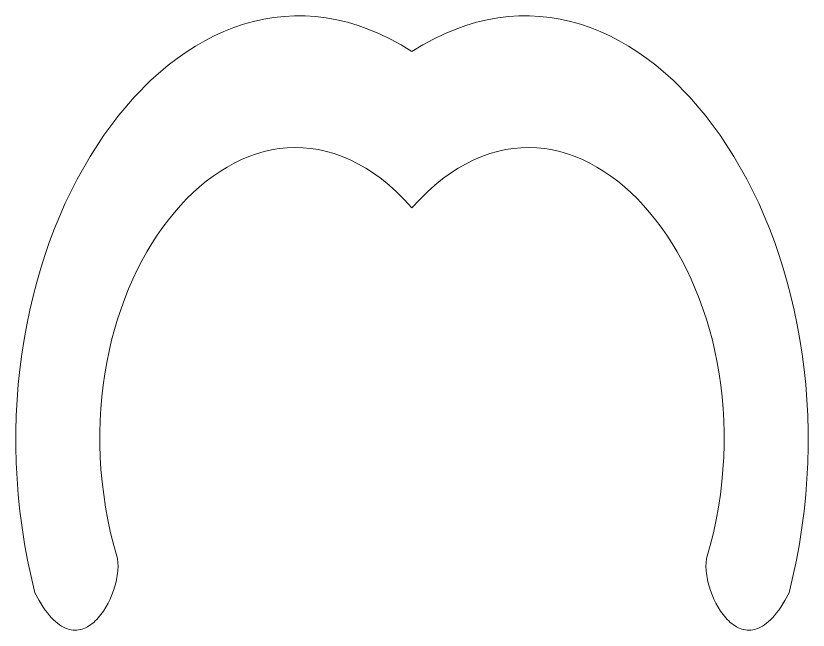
# Model space of a CAD drawing. Header units: centimetres. Extents: x -9.1 to 5.1, y -12.3 to 13.3.
# Drawn here: x -3.947 to -2.78, y -6.591 to -5.686 of the extents above; entities that cross this region are included whole.
import ezdxf

# ---------------------------------------------------------------- set-up
doc = ezdxf.new("R2010")
doc.units = ezdxf.units.CM
doc.header["$MEASUREMENT"] = 0
doc.layers.add('layer 1', color=7, linetype='Continuous')

msp = doc.modelspace()

# ---------------------------------------------------------------- linework, layer by layer
at = {"layer": 'layer 1', "color": 242, "lineweight": 9}
msp.add_open_spline([(-3.36368, -5.73833), (-3.36368, -5.73833), (-3.37958, -5.72862), (-3.37958, -5.72862), (-3.37958, -5.72862), (-3.37958, -5.72862), (-3.39546, -5.71993), (-3.39546, -5.71993), (-3.39546, -5.71993), (-3.39546, -5.71993), (-3.41135, -5.71228), (-3.41135, -5.71228), (-3.41135, -5.71228), (-3.41135, -5.71228), (-3.42721, -5.70562), (-3.42721, -5.70562), (-3.42721, -5.70562), (-3.42721, -5.70562), (-3.44304, -5.69995), (-3.44304, -5.69995), (-3.44304, -5.69995), (-3.44304, -5.69995), (-3.45883, -5.69525), (-3.45883, -5.69525), (-3.45883, -5.69525), (-3.45883, -5.69525), (-3.47455, -5.6915), (-3.47455, -5.6915), (-3.47455, -5.6915), (-3.47455, -5.6915), (-3.49023, -5.6887), (-3.49023, -5.6887), (-3.49023, -5.6887), (-3.49023, -5.6887), (-3.50581, -5.68681), (-3.50581, -5.68681), (-3.50581, -5.68681), (-3.50581, -5.68681), (-3.52131, -5.68584), (-3.52131, -5.68584), (-3.52131, -5.68584), (-3.52131, -5.68584), (-3.53672, -5.68575), (-3.53672, -5.68575), (-3.53672, -5.68575), (-3.53672, -5.68575), (-3.55202, -5.68654), (-3.55202, -5.68654), (-3.55202, -5.68654), (-3.55202, -5.68654), (-3.56721, -5.68819), (-3.56721, -5.68819), (-3.56721, -5.68819), (-3.56721, -5.68819), (-3.58224, -5.69067), (-3.58224, -5.69067), (-3.58224, -5.69067), (-3.58224, -5.69067), (-3.59714, -5.694), (-3.59714, -5.694), (-3.59714, -5.694), (-3.59714, -5.694), (-3.61189, -5.69812), (-3.61189, -5.69812), (-3.61189, -5.69812), (-3.61189, -5.69812), (-3.62647, -5.70305), (-3.62647, -5.70305), (-3.62647, -5.70305), (-3.62647, -5.70305), (-3.64087, -5.70875), (-3.64087, -5.70875), (-3.64087, -5.70875), (-3.64087, -5.70875), (-3.65508, -5.71521), (-3.65508, -5.71521), (-3.65508, -5.71521), (-3.65508, -5.71521), (-3.66909, -5.72242), (-3.66909, -5.72242), (-3.66909, -5.72242), (-3.66909, -5.72242), (-3.68289, -5.73036), (-3.68289, -5.73036), (-3.68289, -5.73036), (-3.68289, -5.73036), (-3.69648, -5.73902), (-3.69648, -5.73902), (-3.69648, -5.73902), (-3.69648, -5.73902), (-3.70984, -5.74837), (-3.70984, -5.74837), (-3.70984, -5.74837), (-3.70984, -5.74837), (-3.72294, -5.7584), (-3.72294, -5.7584), (-3.72294, -5.7584), (-3.72294, -5.7584), (-3.74837, -5.78046), (-3.74837, -5.78046), (-3.74837, -5.78046), (-3.74837, -5.78046), (-3.77269, -5.80506), (-3.77269, -5.80506), (-3.77269, -5.80506), (-3.77269, -5.80506), (-3.79583, -5.83207), (-3.79583, -5.83207), (-3.79583, -5.83207), (-3.79583, -5.83207), (-3.81768, -5.86135), (-3.81768, -5.86135), (-3.81768, -5.86135), (-3.81768, -5.86135), (-3.83814, -5.8928), (-3.83814, -5.8928), (-3.83814, -5.8928), (-3.83814, -5.8928), (-3.85713, -5.92626), (-3.85713, -5.92626), (-3.85713, -5.92626), (-3.85713, -5.92626), (-3.87459, -5.96163), (-3.87459, -5.96163), (-3.87459, -5.96163), (-3.87459, -5.96163), (-3.89038, -5.99876), (-3.89038, -5.99876), (-3.89038, -5.99876), (-3.89038, -5.99876), (-3.89764, -6.01795), (-3.89764, -6.01795), (-3.89764, -6.01795), (-3.89764, -6.01795), (-3.90445, -6.03753), (-3.90445, -6.03753), (-3.90445, -6.03753), (-3.90445, -6.03753), (-3.9108, -6.05751), (-3.9108, -6.05751), (-3.9108, -6.05751), (-3.9108, -6.05751), (-3.91669, -6.07783), (-3.91669, -6.07783), (-3.91669, -6.07783), (-3.91669, -6.07783), (-3.9221, -6.0985), (-3.9221, -6.0985), (-3.9221, -6.0985), (-3.9221, -6.0985), (-3.92703, -6.1195), (-3.92703, -6.1195), (-3.92703, -6.1195), (-3.92703, -6.1195), (-3.93144, -6.14082), (-3.93144, -6.14082), (-3.93144, -6.14082), (-3.93144, -6.14082), (-3.93535, -6.16244), (-3.93535, -6.16244), (-3.93535, -6.16244), (-3.93535, -6.16244), (-3.93874, -6.18434), (-3.93874, -6.18434), (-3.93874, -6.18434), (-3.93874, -6.18434), (-3.94159, -6.2065), (-3.94159, -6.2065), (-3.94159, -6.2065), (-3.94159, -6.2065), (-3.9439, -6.22892), (-3.9439, -6.22892), (-3.9439, -6.22892), (-3.9439, -6.22892), (-3.94566, -6.25157), (-3.94566, -6.25157), (-3.94566, -6.25157), (-3.94566, -6.25157), (-3.94684, -6.27443), (-3.94684, -6.27443), (-3.94684, -6.27443), (-3.94684, -6.27443), (-3.94746, -6.2975), (-3.94746, -6.2975), (-3.94746, -6.2975), (-3.94746, -6.2975), (-3.94747, -6.32076), (-3.94747, -6.32076), (-3.94747, -6.32076), (-3.94747, -6.32076), (-3.94689, -6.34419), (-3.94689, -6.34419), (-3.94689, -6.34419), (-3.94689, -6.34419), (-3.94569, -6.36776), (-3.94569, -6.36776), (-3.94569, -6.36776), (-3.94569, -6.36776), (-3.94387, -6.39148), (-3.94387, -6.39148), (-3.94387, -6.39148), (-3.94387, -6.39148), (-3.94141, -6.41533), (-3.94141, -6.41533), (-3.94141, -6.41533), (-3.94141, -6.41533), (-3.93831, -6.43926), (-3.93831, -6.43926), (-3.93831, -6.43926), (-3.93831, -6.43926), (-3.93456, -6.46331), (-3.93456, -6.46331), (-3.93456, -6.46331), (-3.93456, -6.46331), (-3.93014, -6.48742), (-3.93014, -6.48742), (-3.93014, -6.48742), (-3.93014, -6.48742), (-3.92504, -6.51158), (-3.92504, -6.51158), (-3.92504, -6.51158), (-3.92504, -6.51158), (-3.91925, -6.5358), (-3.91925, -6.5358), (-3.91925, -6.5358), (-3.91925, -6.5358), (-3.91317, -6.547), (-3.91317, -6.547), (-3.91317, -6.547), (-3.91317, -6.547), (-3.91013, -6.55206), (-3.91013, -6.55206), (-3.91013, -6.55206), (-3.91013, -6.55206), (-3.90709, -6.55677), (-3.90709, -6.55677), (-3.90709, -6.55677), (-3.90709, -6.55677), (-3.90405, -6.56115), (-3.90405, -6.56115), (-3.90405, -6.56115), (-3.90405, -6.56115), (-3.90103, -6.56517), (-3.90103, -6.56517), (-3.90103, -6.56517), (-3.90103, -6.56517), (-3.898, -6.56888), (-3.898, -6.56888), (-3.898, -6.56888), (-3.898, -6.56888), (-3.89501, -6.57227), (-3.89501, -6.57227), (-3.89501, -6.57227), (-3.89501, -6.57227), (-3.89201, -6.57533), (-3.89201, -6.57533), (-3.89201, -6.57533), (-3.89201, -6.57533), (-3.88902, -6.57811), (-3.88902, -6.57811), (-3.88902, -6.57811), (-3.88902, -6.57811), (-3.88606, -6.58057), (-3.88606, -6.58057), (-3.88606, -6.58057), (-3.88606, -6.58057), (-3.88311, -6.58275), (-3.88311, -6.58275), (-3.88311, -6.58275), (-3.88311, -6.58275), (-3.88018, -6.58465), (-3.88018, -6.58465), (-3.88018, -6.58465), (-3.88018, -6.58465), (-3.87726, -6.58627), (-3.87726, -6.58627), (-3.87726, -6.58627), (-3.87726, -6.58627), (-3.87438, -6.58762), (-3.87438, -6.58762), (-3.87438, -6.58762), (-3.87438, -6.58762), (-3.87151, -6.58872), (-3.87151, -6.58872), (-3.87151, -6.58872), (-3.87151, -6.58872), (-3.86867, -6.58956), (-3.86867, -6.58956), (-3.86867, -6.58956), (-3.86867, -6.58956), (-3.86586, -6.59016), (-3.86586, -6.59016), (-3.86586, -6.59016), (-3.86586, -6.59016), (-3.86307, -6.59052), (-3.86307, -6.59052), (-3.86307, -6.59052), (-3.86307, -6.59052), (-3.86032, -6.59064), (-3.86032, -6.59064), (-3.86032, -6.59064), (-3.86032, -6.59064), (-3.85762, -6.59056), (-3.85762, -6.59056), (-3.85762, -6.59056), (-3.85762, -6.59056), (-3.85493, -6.59026), (-3.85493, -6.59026), (-3.85493, -6.59026), (-3.85493, -6.59026), (-3.85228, -6.58975), (-3.85228, -6.58975), (-3.85228, -6.58975), (-3.85228, -6.58975), (-3.84969, -6.58903), (-3.84969, -6.58903), (-3.84969, -6.58903), (-3.84969, -6.58903), (-3.84712, -6.58813), (-3.84712, -6.58813), (-3.84712, -6.58813), (-3.84712, -6.58813), (-3.8446, -6.58705), (-3.8446, -6.58705), (-3.8446, -6.58705), (-3.8446, -6.58705), (-3.84212, -6.58578), (-3.84212, -6.58578), (-3.84212, -6.58578), (-3.84212, -6.58578), (-3.83969, -6.58436), (-3.83969, -6.58436), (-3.83969, -6.58436), (-3.83969, -6.58436), (-3.8373, -6.58277), (-3.8373, -6.58277), (-3.8373, -6.58277), (-3.8373, -6.58277), (-3.83497, -6.58103), (-3.83497, -6.58103), (-3.83497, -6.58103), (-3.83497, -6.58103), (-3.8327, -6.57915), (-3.8327, -6.57915), (-3.8327, -6.57915), (-3.8327, -6.57915), (-3.83046, -6.57712), (-3.83046, -6.57712), (-3.83046, -6.57712), (-3.83046, -6.57712), (-3.82829, -6.57496), (-3.82829, -6.57496), (-3.82829, -6.57496), (-3.82829, -6.57496), (-3.82616, -6.57268), (-3.82616, -6.57268), (-3.82616, -6.57268), (-3.82616, -6.57268), (-3.8241, -6.57028), (-3.8241, -6.57028), (-3.8241, -6.57028), (-3.8241, -6.57028), (-3.8221, -6.56779), (-3.8221, -6.56779), (-3.8221, -6.56779), (-3.8221, -6.56779), (-3.8183, -6.56249), (-3.8183, -6.56249), (-3.8183, -6.56249), (-3.8183, -6.56249), (-3.81474, -6.55686), (-3.81474, -6.55686), (-3.81474, -6.55686), (-3.81474, -6.55686), (-3.81146, -6.55095), (-3.81146, -6.55095), (-3.81146, -6.55095), (-3.81146, -6.55095), (-3.80849, -6.54481), (-3.80849, -6.54481), (-3.80849, -6.54481), (-3.80849, -6.54481), (-3.80582, -6.53853), (-3.80582, -6.53853), (-3.80582, -6.53853), (-3.80582, -6.53853), (-3.80347, -6.53214), (-3.80347, -6.53214), (-3.80347, -6.53214), (-3.80347, -6.53214), (-3.80144, -6.52571), (-3.80144, -6.52571), (-3.80144, -6.52571), (-3.80144, -6.52571), (-3.79975, -6.51933), (-3.79975, -6.51933), (-3.79975, -6.51933), (-3.79975, -6.51933), (-3.79907, -6.51617), (-3.79907, -6.51617), (-3.79907, -6.51617), (-3.79907, -6.51617), (-3.79845, -6.51303), (-3.79845, -6.51303), (-3.79845, -6.51303), (-3.79845, -6.51303), (-3.79794, -6.50993), (-3.79794, -6.50993), (-3.79794, -6.50993), (-3.79794, -6.50993), (-3.79752, -6.50687), (-3.79752, -6.50687), (-3.79752, -6.50687), (-3.79752, -6.50687), (-3.7972, -6.50387), (-3.7972, -6.50387), (-3.7972, -6.50387), (-3.7972, -6.50387), (-3.79699, -6.50092), (-3.79699, -6.50092), (-3.79699, -6.50092), (-3.79699, -6.50092), (-3.79688, -6.49803), (-3.79688, -6.49803), (-3.79688, -6.49803), (-3.79688, -6.49803), (-3.79685, -6.49523), (-3.79685, -6.49523), (-3.79685, -6.49523), (-3.79685, -6.49523), (-3.79694, -6.49252), (-3.79694, -6.49252), (-3.79694, -6.49252), (-3.79694, -6.49252), (-3.79714, -6.48988), (-3.79714, -6.48988), (-3.79714, -6.48988), (-3.79714, -6.48988), (-3.79728, -6.48861), (-3.79728, -6.48861), (-3.79728, -6.48861), (-3.79728, -6.48861), (-3.79745, -6.48734), (-3.79745, -6.48734), (-3.79745, -6.48734), (-3.79745, -6.48734), (-3.79787, -6.48492), (-3.79787, -6.48492), (-3.79787, -6.48492), (-3.79787, -6.48492), (-3.79745, -6.48734), (-3.79745, -6.48734), (-3.79745, -6.48734), (-3.79745, -6.48734), (-3.79764, -6.48613), (-3.79764, -6.48613), (-3.79764, -6.48613), (-3.79764, -6.48613), (-3.79787, -6.48492), (-3.79787, -6.48492), (-3.79787, -6.48492), (-3.79787, -6.48492), (-3.80314, -6.46598), (-3.80314, -6.46598), (-3.80314, -6.46598), (-3.80314, -6.46598), (-3.80778, -6.4471), (-3.80778, -6.4471), (-3.80778, -6.4471), (-3.80778, -6.4471), (-3.8118, -6.42828), (-3.8118, -6.42828), (-3.8118, -6.42828), (-3.8118, -6.42828), (-3.81523, -6.40953), (-3.81523, -6.40953), (-3.81523, -6.40953), (-3.81523, -6.40953), (-3.81805, -6.39089), (-3.81805, -6.39089), (-3.81805, -6.39089), (-3.81805, -6.39089), (-3.8203, -6.37236), (-3.8203, -6.37236), (-3.8203, -6.37236), (-3.8203, -6.37236), (-3.82199, -6.35395), (-3.82199, -6.35395), (-3.82199, -6.35395), (-3.82199, -6.35395), (-3.82311, -6.33567), (-3.82311, -6.33567), (-3.82311, -6.33567), (-3.82311, -6.33567), (-3.82369, -6.31756), (-3.82369, -6.31756), (-3.82369, -6.31756), (-3.82369, -6.31756), (-3.82374, -6.2996), (-3.82374, -6.2996), (-3.82374, -6.2996), (-3.82374, -6.2996), (-3.82325, -6.28183), (-3.82325, -6.28183), (-3.82325, -6.28183), (-3.82325, -6.28183), (-3.82228, -6.26426), (-3.82228, -6.26426), (-3.82228, -6.26426), (-3.82228, -6.26426), (-3.82079, -6.24688), (-3.82079, -6.24688), (-3.82079, -6.24688), (-3.82079, -6.24688), (-3.81883, -6.22974), (-3.81883, -6.22974), (-3.81883, -6.22974), (-3.81883, -6.22974), (-3.81638, -6.21284), (-3.81638, -6.21284), (-3.81638, -6.21284), (-3.81638, -6.21284), (-3.81348, -6.19618), (-3.81348, -6.19618), (-3.81348, -6.19618), (-3.81348, -6.19618), (-3.81013, -6.17978), (-3.81013, -6.17978), (-3.81013, -6.17978), (-3.81013, -6.17978), (-3.80633, -6.16367), (-3.80633, -6.16367), (-3.80633, -6.16367), (-3.80633, -6.16367), (-3.80212, -6.14785), (-3.80212, -6.14785), (-3.80212, -6.14785), (-3.80212, -6.14785), (-3.79749, -6.13234), (-3.79749, -6.13234), (-3.79749, -6.13234), (-3.79749, -6.13234), (-3.79247, -6.11715), (-3.79247, -6.11715), (-3.79247, -6.11715), (-3.79247, -6.11715), (-3.78702, -6.10229), (-3.78702, -6.10229), (-3.78702, -6.10229), (-3.78702, -6.10229), (-3.78122, -6.08778), (-3.78122, -6.08778), (-3.78122, -6.08778), (-3.78122, -6.08778), (-3.77506, -6.07364), (-3.77506, -6.07364), (-3.77506, -6.07364), (-3.77506, -6.07364), (-3.76853, -6.05988), (-3.76853, -6.05988), (-3.76853, -6.05988), (-3.76853, -6.05988), (-3.76166, -6.04651), (-3.76166, -6.04651), (-3.76166, -6.04651), (-3.76166, -6.04651), (-3.75446, -6.03355), (-3.75446, -6.03355), (-3.75446, -6.03355), (-3.75446, -6.03355), (-3.74693, -6.021), (-3.74693, -6.021), (-3.74693, -6.021), (-3.74693, -6.021), (-3.73911, -6.00889), (-3.73911, -6.00889), (-3.73911, -6.00889), (-3.73911, -6.00889), (-3.73099, -5.99723), (-3.73099, -5.99723), (-3.73099, -5.99723), (-3.73099, -5.99723), (-3.72259, -5.98603), (-3.72259, -5.98603), (-3.72259, -5.98603), (-3.72259, -5.98603), (-3.71391, -5.9753), (-3.71391, -5.9753), (-3.71391, -5.9753), (-3.71391, -5.9753), (-3.70496, -5.96508), (-3.70496, -5.96508), (-3.70496, -5.96508), (-3.70496, -5.96508), (-3.69578, -5.95536), (-3.69578, -5.95536), (-3.69578, -5.95536), (-3.69578, -5.95536), (-3.68635, -5.94616), (-3.68635, -5.94616), (-3.68635, -5.94616), (-3.68635, -5.94616), (-3.67672, -5.93748), (-3.67672, -5.93748), (-3.67672, -5.93748), (-3.67672, -5.93748), (-3.66686, -5.92935), (-3.66686, -5.92935), (-3.66686, -5.92935), (-3.66686, -5.92935), (-3.65681, -5.9218), (-3.65681, -5.9218), (-3.65681, -5.9218), (-3.65681, -5.9218), (-3.64655, -5.9148), (-3.64655, -5.9148), (-3.64655, -5.9148), (-3.64655, -5.9148), (-3.63612, -5.90841), (-3.63612, -5.90841), (-3.63612, -5.90841), (-3.63612, -5.90841), (-3.62554, -5.90261), (-3.62554, -5.90261), (-3.62554, -5.90261), (-3.62554, -5.90261), (-3.61479, -5.89744), (-3.61479, -5.89744), (-3.61479, -5.89744), (-3.61479, -5.89744), (-3.6039, -5.89289), (-3.6039, -5.89289), (-3.6039, -5.89289), (-3.6039, -5.89289), (-3.59288, -5.889), (-3.59288, -5.889), (-3.59288, -5.889), (-3.59288, -5.889), (-3.58177, -5.88576), (-3.58177, -5.88576), (-3.58177, -5.88576), (-3.58177, -5.88576), (-3.57052, -5.8832), (-3.57052, -5.8832), (-3.57052, -5.8832), (-3.57052, -5.8832), (-3.55919, -5.88133), (-3.55919, -5.88133), (-3.55919, -5.88133), (-3.55919, -5.88133), (-3.54777, -5.88015), (-3.54777, -5.88015), (-3.54777, -5.88015), (-3.54777, -5.88015), (-3.53628, -5.8797), (-3.53628, -5.8797), (-3.53628, -5.8797), (-3.53628, -5.8797), (-3.52475, -5.87998), (-3.52475, -5.87998), (-3.52475, -5.87998), (-3.52475, -5.87998), (-3.51316, -5.881), (-3.51316, -5.881), (-3.51316, -5.881), (-3.51316, -5.881), (-3.50154, -5.88279), (-3.50154, -5.88279), (-3.50154, -5.88279), (-3.50154, -5.88279), (-3.48989, -5.88534), (-3.48989, -5.88534), (-3.48989, -5.88534), (-3.48989, -5.88534), (-3.47823, -5.88869), (-3.47823, -5.88869), (-3.47823, -5.88869), (-3.47823, -5.88869), (-3.46658, -5.89283), (-3.46658, -5.89283), (-3.46658, -5.89283), (-3.46658, -5.89283), (-3.45493, -5.89779), (-3.45493, -5.89779), (-3.45493, -5.89779), (-3.45493, -5.89779), (-3.44331, -5.90357), (-3.44331, -5.90357), (-3.44331, -5.90357), (-3.44331, -5.90357), (-3.43172, -5.91021), (-3.43172, -5.91021), (-3.43172, -5.91021), (-3.43172, -5.91021), (-3.4202, -5.9177), (-3.4202, -5.9177), (-3.4202, -5.9177), (-3.4202, -5.9177), (-3.40872, -5.92607), (-3.40872, -5.92607), (-3.40872, -5.92607), (-3.40872, -5.92607), (-3.39732, -5.93532), (-3.39732, -5.93532), (-3.39732, -5.93532), (-3.39732, -5.93532), (-3.386, -5.94547), (-3.386, -5.94547), (-3.386, -5.94547), (-3.386, -5.94547), (-3.37479, -5.95653), (-3.37479, -5.95653), (-3.37479, -5.95653), (-3.37479, -5.95653), (-3.36368, -5.96853), (-3.36368, -5.96853), (-3.36368, -5.96853), (-3.36368, -5.96853), (-3.35255, -5.95653), (-3.35255, -5.95653), (-3.35255, -5.95653), (-3.35255, -5.95653), (-3.34134, -5.94547), (-3.34134, -5.94547), (-3.34134, -5.94547), (-3.34134, -5.94547), (-3.33003, -5.93532), (-3.33003, -5.93532), (-3.33003, -5.93532), (-3.33003, -5.93532), (-3.31862, -5.92607), (-3.31862, -5.92607), (-3.31862, -5.92607), (-3.31862, -5.92607), (-3.30716, -5.9177), (-3.30716, -5.9177), (-3.30716, -5.9177), (-3.30716, -5.9177), (-3.29562, -5.91021), (-3.29562, -5.91021), (-3.29562, -5.91021), (-3.29562, -5.91021), (-3.28404, -5.90357), (-3.28404, -5.90357), (-3.28404, -5.90357), (-3.28404, -5.90357), (-3.27243, -5.89779), (-3.27243, -5.89779), (-3.27243, -5.89779), (-3.27243, -5.89779), (-3.26078, -5.89283), (-3.26078, -5.89283), (-3.26078, -5.89283), (-3.26078, -5.89283), (-3.24913, -5.88869), (-3.24913, -5.88869), (-3.24913, -5.88869), (-3.24913, -5.88869), (-3.23747, -5.88534), (-3.23747, -5.88534), (-3.23747, -5.88534), (-3.23747, -5.88534), (-3.22582, -5.88279), (-3.22582, -5.88279), (-3.22582, -5.88279), (-3.22582, -5.88279), (-3.2142, -5.881), (-3.2142, -5.881), (-3.2142, -5.881), (-3.2142, -5.881), (-3.20261, -5.87998), (-3.20261, -5.87998), (-3.20261, -5.87998), (-3.20261, -5.87998), (-3.19106, -5.8797), (-3.19106, -5.8797), (-3.19106, -5.8797), (-3.19106, -5.8797), (-3.17959, -5.88015), (-3.17959, -5.88015), (-3.17959, -5.88015), (-3.17959, -5.88015), (-3.16816, -5.88133), (-3.16816, -5.88133), (-3.16816, -5.88133), (-3.16816, -5.88133), (-3.15683, -5.8832), (-3.15683, -5.8832), (-3.15683, -5.8832), (-3.15683, -5.8832), (-3.14559, -5.88576), (-3.14559, -5.88576), (-3.14559, -5.88576), (-3.14559, -5.88576), (-3.13447, -5.889), (-3.13447, -5.889), (-3.13447, -5.889), (-3.13447, -5.889), (-3.12346, -5.89289), (-3.12346, -5.89289), (-3.12346, -5.89289), (-3.12346, -5.89289), (-3.11256, -5.89744), (-3.11256, -5.89744), (-3.11256, -5.89744), (-3.11256, -5.89744), (-3.10182, -5.90261), (-3.10182, -5.90261), (-3.10182, -5.90261), (-3.10182, -5.90261), (-3.09123, -5.90841), (-3.09123, -5.90841), (-3.09123, -5.90841), (-3.09123, -5.90841), (-3.08081, -5.9148), (-3.08081, -5.9148), (-3.08081, -5.9148), (-3.08081, -5.9148), (-3.07055, -5.9218), (-3.07055, -5.9218), (-3.07055, -5.9218), (-3.07055, -5.9218), (-3.0605, -5.92935), (-3.0605, -5.92935), (-3.0605, -5.92935), (-3.0605, -5.92935), (-3.05064, -5.93748), (-3.05064, -5.93748), (-3.05064, -5.93748), (-3.05064, -5.93748), (-3.04099, -5.94616), (-3.04099, -5.94616), (-3.04099, -5.94616), (-3.04099, -5.94616), (-3.03157, -5.95536), (-3.03157, -5.95536), (-3.03157, -5.95536), (-3.03157, -5.95536), (-3.02238, -5.96508), (-3.02238, -5.96508), (-3.02238, -5.96508), (-3.02238, -5.96508), (-3.01344, -5.9753), (-3.01344, -5.9753), (-3.01344, -5.9753), (-3.01344, -5.9753), (-3.00477, -5.98603), (-3.00477, -5.98603), (-3.00477, -5.98603), (-3.00477, -5.98603), (-2.99637, -5.99723), (-2.99637, -5.99723), (-2.99637, -5.99723), (-2.99637, -5.99723), (-2.98823, -6.00889), (-2.98823, -6.00889), (-2.98823, -6.00889), (-2.98823, -6.00889), (-2.98041, -6.021), (-2.98041, -6.021), (-2.98041, -6.021), (-2.98041, -6.021), (-2.97289, -6.03355), (-2.97289, -6.03355), (-2.97289, -6.03355), (-2.97289, -6.03355), (-2.9657, -6.04651), (-2.9657, -6.04651), (-2.9657, -6.04651), (-2.9657, -6.04651), (-2.95883, -6.05988), (-2.95883, -6.05988), (-2.95883, -6.05988), (-2.95883, -6.05988), (-2.9523, -6.07364), (-2.9523, -6.07364), (-2.9523, -6.07364), (-2.9523, -6.07364), (-2.94614, -6.08778), (-2.94614, -6.08778), (-2.94614, -6.08778), (-2.94614, -6.08778), (-2.94033, -6.10229), (-2.94033, -6.10229), (-2.94033, -6.10229), (-2.94033, -6.10229), (-2.93489, -6.11715), (-2.93489, -6.11715), (-2.93489, -6.11715), (-2.93489, -6.11715), (-2.92987, -6.13234), (-2.92987, -6.13234), (-2.92987, -6.13234), (-2.92987, -6.13234), (-2.92524, -6.14785), (-2.92524, -6.14785), (-2.92524, -6.14785), (-2.92524, -6.14785), (-2.92102, -6.16367), (-2.92102, -6.16367), (-2.92102, -6.16367), (-2.92102, -6.16367), (-2.91723, -6.17978), (-2.91723, -6.17978), (-2.91723, -6.17978), (-2.91723, -6.17978), (-2.91388, -6.19618), (-2.91388, -6.19618), (-2.91388, -6.19618), (-2.91388, -6.19618), (-2.91098, -6.21284), (-2.91098, -6.21284), (-2.91098, -6.21284), (-2.91098, -6.21284), (-2.90853, -6.22974), (-2.90853, -6.22974), (-2.90853, -6.22974), (-2.90853, -6.22974), (-2.90657, -6.24688), (-2.90657, -6.24688), (-2.90657, -6.24688), (-2.90657, -6.24688), (-2.90508, -6.26426), (-2.90508, -6.26426), (-2.90508, -6.26426), (-2.90508, -6.26426), (-2.90411, -6.28183), (-2.90411, -6.28183), (-2.90411, -6.28183), (-2.90411, -6.28183), (-2.90362, -6.2996), (-2.90362, -6.2996), (-2.90362, -6.2996), (-2.90362, -6.2996), (-2.90367, -6.31756), (-2.90367, -6.31756), (-2.90367, -6.31756), (-2.90367, -6.31756), (-2.90424, -6.33567), (-2.90424, -6.33567), (-2.90424, -6.33567), (-2.90424, -6.33567), (-2.90537, -6.35395), (-2.90537, -6.35395), (-2.90537, -6.35395), (-2.90537, -6.35395), (-2.90704, -6.37236), (-2.90704, -6.37236), (-2.90704, -6.37236), (-2.90704, -6.37236), (-2.90929, -6.39089), (-2.90929, -6.39089), (-2.90929, -6.39089), (-2.90929, -6.39089), (-2.91212, -6.40953), (-2.91212, -6.40953), (-2.91212, -6.40953), (-2.91212, -6.40953), (-2.91556, -6.42828), (-2.91556, -6.42828), (-2.91556, -6.42828), (-2.91556, -6.42828), (-2.91957, -6.4471), (-2.91957, -6.4471), (-2.91957, -6.4471), (-2.91957, -6.4471), (-2.92422, -6.46598), (-2.92422, -6.46598), (-2.92422, -6.46598), (-2.92422, -6.46598), (-2.92948, -6.48492), (-2.92948, -6.48492), (-2.92948, -6.48492), (-2.92948, -6.48492), (-2.92972, -6.48613), (-2.92972, -6.48613), (-2.92972, -6.48613), (-2.92972, -6.48613), (-2.9299, -6.48734), (-2.9299, -6.48734), (-2.9299, -6.48734), (-2.9299, -6.48734), (-2.92948, -6.48492), (-2.92948, -6.48492), (-2.92948, -6.48492), (-2.92948, -6.48492), (-2.9299, -6.48734), (-2.9299, -6.48734), (-2.9299, -6.48734), (-2.9299, -6.48734), (-2.93007, -6.48861), (-2.93007, -6.48861), (-2.93007, -6.48861), (-2.93007, -6.48861), (-2.9302, -6.48988), (-2.9302, -6.48988), (-2.9302, -6.48988), (-2.9302, -6.48988), (-2.9304, -6.49252), (-2.9304, -6.49252), (-2.9304, -6.49252), (-2.9304, -6.49252), (-2.93049, -6.49523), (-2.93049, -6.49523), (-2.93049, -6.49523), (-2.93049, -6.49523), (-2.93048, -6.49803), (-2.93048, -6.49803), (-2.93048, -6.49803), (-2.93048, -6.49803), (-2.93035, -6.50092), (-2.93035, -6.50092), (-2.93035, -6.50092), (-2.93035, -6.50092), (-2.93015, -6.50387), (-2.93015, -6.50387), (-2.93015, -6.50387), (-2.93015, -6.50387), (-2.92983, -6.50687), (-2.92983, -6.50687), (-2.92983, -6.50687), (-2.92983, -6.50687), (-2.9294, -6.50993), (-2.9294, -6.50993), (-2.9294, -6.50993), (-2.9294, -6.50993), (-2.92889, -6.51303), (-2.92889, -6.51303), (-2.92889, -6.51303), (-2.92889, -6.51303), (-2.92829, -6.51617), (-2.92829, -6.51617), (-2.92829, -6.51617), (-2.92829, -6.51617), (-2.92759, -6.51933), (-2.92759, -6.51933), (-2.92759, -6.51933), (-2.92759, -6.51933), (-2.92592, -6.52571), (-2.92592, -6.52571), (-2.92592, -6.52571), (-2.92592, -6.52571), (-2.92389, -6.53214), (-2.92389, -6.53214), (-2.92389, -6.53214), (-2.92389, -6.53214), (-2.92154, -6.53853), (-2.92154, -6.53853), (-2.92154, -6.53853), (-2.92154, -6.53853), (-2.91887, -6.54481), (-2.91887, -6.54481), (-2.91887, -6.54481), (-2.91887, -6.54481), (-2.91588, -6.55095), (-2.91588, -6.55095), (-2.91588, -6.55095), (-2.91588, -6.55095), (-2.91261, -6.55686), (-2.91261, -6.55686), (-2.91261, -6.55686), (-2.91261, -6.55686), (-2.90906, -6.56249), (-2.90906, -6.56249), (-2.90906, -6.56249), (-2.90906, -6.56249), (-2.90524, -6.56779), (-2.90524, -6.56779), (-2.90524, -6.56779), (-2.90524, -6.56779), (-2.90326, -6.57028), (-2.90326, -6.57028), (-2.90326, -6.57028), (-2.90326, -6.57028), (-2.90118, -6.57268), (-2.90118, -6.57268), (-2.90118, -6.57268), (-2.90118, -6.57268), (-2.89907, -6.57496), (-2.89907, -6.57496), (-2.89907, -6.57496), (-2.89907, -6.57496), (-2.89689, -6.57712), (-2.89689, -6.57712), (-2.89689, -6.57712), (-2.89689, -6.57712), (-2.89466, -6.57915), (-2.89466, -6.57915), (-2.89466, -6.57915), (-2.89466, -6.57915), (-2.89238, -6.58103), (-2.89238, -6.58103), (-2.89238, -6.58103), (-2.89238, -6.58103), (-2.89005, -6.58277), (-2.89005, -6.58277), (-2.89005, -6.58277), (-2.89005, -6.58277), (-2.88766, -6.58436), (-2.88766, -6.58436), (-2.88766, -6.58436), (-2.88766, -6.58436), (-2.88523, -6.58578), (-2.88523, -6.58578), (-2.88523, -6.58578), (-2.88523, -6.58578), (-2.88276, -6.58705), (-2.88276, -6.58705), (-2.88276, -6.58705), (-2.88276, -6.58705), (-2.88023, -6.58813), (-2.88023, -6.58813), (-2.88023, -6.58813), (-2.88023, -6.58813), (-2.87766, -6.58903), (-2.87766, -6.58903), (-2.87766, -6.58903), (-2.87766, -6.58903), (-2.87506, -6.58975), (-2.87506, -6.58975), (-2.87506, -6.58975), (-2.87506, -6.58975), (-2.87242, -6.59026), (-2.87242, -6.59026), (-2.87242, -6.59026), (-2.87242, -6.59026), (-2.86974, -6.59056), (-2.86974, -6.59056), (-2.86974, -6.59056), (-2.86974, -6.59056), (-2.86702, -6.59064), (-2.86702, -6.59064), (-2.86702, -6.59064), (-2.86702, -6.59064), (-2.86427, -6.59052), (-2.86427, -6.59052), (-2.86427, -6.59052), (-2.86427, -6.59052), (-2.8615, -6.59016), (-2.8615, -6.59016), (-2.8615, -6.59016), (-2.8615, -6.59016), (-2.85869, -6.58956), (-2.85869, -6.58956), (-2.85869, -6.58956), (-2.85869, -6.58956), (-2.85585, -6.58872), (-2.85585, -6.58872), (-2.85585, -6.58872), (-2.85585, -6.58872), (-2.85297, -6.58762), (-2.85297, -6.58762), (-2.85297, -6.58762), (-2.85297, -6.58762), (-2.85009, -6.58627), (-2.85009, -6.58627), (-2.85009, -6.58627), (-2.85009, -6.58627), (-2.84718, -6.58465), (-2.84718, -6.58465), (-2.84718, -6.58465), (-2.84718, -6.58465), (-2.84424, -6.58275), (-2.84424, -6.58275), (-2.84424, -6.58275), (-2.84424, -6.58275), (-2.8413, -6.58057), (-2.8413, -6.58057), (-2.8413, -6.58057), (-2.8413, -6.58057), (-2.83834, -6.57811), (-2.83834, -6.57811), (-2.83834, -6.57811), (-2.83834, -6.57811), (-2.83534, -6.57533), (-2.83534, -6.57533), (-2.83534, -6.57533), (-2.83534, -6.57533), (-2.83235, -6.57227), (-2.83235, -6.57227), (-2.83235, -6.57227), (-2.83235, -6.57227), (-2.82934, -6.56888), (-2.82934, -6.56888), (-2.82934, -6.56888), (-2.82934, -6.56888), (-2.82633, -6.56517), (-2.82633, -6.56517), (-2.82633, -6.56517), (-2.82633, -6.56517), (-2.8233, -6.56115), (-2.8233, -6.56115), (-2.8233, -6.56115), (-2.8233, -6.56115), (-2.82027, -6.55677), (-2.82027, -6.55677), (-2.82027, -6.55677), (-2.82027, -6.55677), (-2.81723, -6.55206), (-2.81723, -6.55206), (-2.81723, -6.55206), (-2.81723, -6.55206), (-2.81419, -6.547), (-2.81419, -6.547), (-2.81419, -6.547), (-2.81419, -6.547), (-2.8081, -6.5358), (-2.8081, -6.5358), (-2.8081, -6.5358), (-2.8081, -6.5358), (-2.80232, -6.51158), (-2.80232, -6.51158), (-2.80232, -6.51158), (-2.80232, -6.51158), (-2.79721, -6.48742), (-2.79721, -6.48742), (-2.79721, -6.48742), (-2.79721, -6.48742), (-2.79278, -6.46331), (-2.79278, -6.46331), (-2.79278, -6.46331), (-2.79278, -6.46331), (-2.78903, -6.43926), (-2.78903, -6.43926), (-2.78903, -6.43926), (-2.78903, -6.43926), (-2.78594, -6.41533), (-2.78594, -6.41533), (-2.78594, -6.41533), (-2.78594, -6.41533), (-2.78348, -6.39148), (-2.78348, -6.39148), (-2.78348, -6.39148), (-2.78348, -6.39148), (-2.78167, -6.36776), (-2.78167, -6.36776), (-2.78167, -6.36776), (-2.78167, -6.36776), (-2.78047, -6.34419), (-2.78047, -6.34419), (-2.78047, -6.34419), (-2.78047, -6.34419), (-2.77988, -6.32076), (-2.77988, -6.32076), (-2.77988, -6.32076), (-2.77988, -6.32076), (-2.7799, -6.2975), (-2.7799, -6.2975), (-2.7799, -6.2975), (-2.7799, -6.2975), (-2.78052, -6.27443), (-2.78052, -6.27443), (-2.78052, -6.27443), (-2.78052, -6.27443), (-2.7817, -6.25157), (-2.7817, -6.25157), (-2.7817, -6.25157), (-2.7817, -6.25157), (-2.78345, -6.22892), (-2.78345, -6.22892), (-2.78345, -6.22892), (-2.78345, -6.22892), (-2.78576, -6.2065), (-2.78576, -6.2065), (-2.78576, -6.2065), (-2.78576, -6.2065), (-2.78862, -6.18434), (-2.78862, -6.18434), (-2.78862, -6.18434), (-2.78862, -6.18434), (-2.79199, -6.16244), (-2.79199, -6.16244), (-2.79199, -6.16244), (-2.79199, -6.16244), (-2.79591, -6.14082), (-2.79591, -6.14082), (-2.79591, -6.14082), (-2.79591, -6.14082), (-2.80032, -6.1195), (-2.80032, -6.1195), (-2.80032, -6.1195), (-2.80032, -6.1195), (-2.80526, -6.0985), (-2.80526, -6.0985), (-2.80526, -6.0985), (-2.80526, -6.0985), (-2.81065, -6.07783), (-2.81065, -6.07783), (-2.81065, -6.07783), (-2.81065, -6.07783), (-2.81655, -6.05751), (-2.81655, -6.05751), (-2.81655, -6.05751), (-2.81655, -6.05751), (-2.82289, -6.03753), (-2.82289, -6.03753), (-2.82289, -6.03753), (-2.82289, -6.03753), (-2.8297, -6.01795), (-2.8297, -6.01795), (-2.8297, -6.01795), (-2.8297, -6.01795), (-2.83698, -5.99876), (-2.83698, -5.99876), (-2.83698, -5.99876), (-2.83698, -5.99876), (-2.85276, -5.96163), (-2.85276, -5.96163), (-2.85276, -5.96163), (-2.85276, -5.96163), (-2.87021, -5.92626), (-2.87021, -5.92626), (-2.87021, -5.92626), (-2.87021, -5.92626), (-2.88922, -5.8928), (-2.88922, -5.8928), (-2.88922, -5.8928), (-2.88922, -5.8928), (-2.90968, -5.86135), (-2.90968, -5.86135), (-2.90968, -5.86135), (-2.90968, -5.86135), (-2.93152, -5.83207), (-2.93152, -5.83207), (-2.93152, -5.83207), (-2.93152, -5.83207), (-2.95465, -5.80506), (-2.95465, -5.80506), (-2.95465, -5.80506), (-2.95465, -5.80506), (-2.97897, -5.78046), (-2.97897, -5.78046), (-2.97897, -5.78046), (-2.97897, -5.78046), (-3.00442, -5.7584), (-3.00442, -5.7584), (-3.00442, -5.7584), (-3.00442, -5.7584), (-3.01752, -5.74837), (-3.01752, -5.74837), (-3.01752, -5.74837), (-3.01752, -5.74837), (-3.03088, -5.73902), (-3.03088, -5.73902), (-3.03088, -5.73902), (-3.03088, -5.73902), (-3.04445, -5.73036), (-3.04445, -5.73036), (-3.04445, -5.73036), (-3.04445, -5.73036), (-3.05826, -5.72242), (-3.05826, -5.72242), (-3.05826, -5.72242), (-3.05826, -5.72242), (-3.07227, -5.71521), (-3.07227, -5.71521), (-3.07227, -5.71521), (-3.07227, -5.71521), (-3.08649, -5.70875), (-3.08649, -5.70875), (-3.08649, -5.70875), (-3.08649, -5.70875), (-3.10088, -5.70305), (-3.10088, -5.70305), (-3.10088, -5.70305), (-3.10088, -5.70305), (-3.11547, -5.69812), (-3.11547, -5.69812), (-3.11547, -5.69812), (-3.11547, -5.69812), (-3.13021, -5.694), (-3.13021, -5.694), (-3.13021, -5.694), (-3.13021, -5.694), (-3.1451, -5.69067), (-3.1451, -5.69067), (-3.1451, -5.69067), (-3.1451, -5.69067), (-3.16015, -5.68819), (-3.16015, -5.68819), (-3.16015, -5.68819), (-3.16015, -5.68819), (-3.17534, -5.68654), (-3.17534, -5.68654), (-3.17534, -5.68654), (-3.17534, -5.68654), (-3.19062, -5.68575), (-3.19062, -5.68575), (-3.19062, -5.68575), (-3.19062, -5.68575), (-3.20603, -5.68584), (-3.20603, -5.68584), (-3.20603, -5.68584), (-3.20603, -5.68584), (-3.22154, -5.68681), (-3.22154, -5.68681), (-3.22154, -5.68681), (-3.22154, -5.68681), (-3.23713, -5.6887), (-3.23713, -5.6887), (-3.23713, -5.6887), (-3.23713, -5.6887), (-3.25279, -5.6915), (-3.25279, -5.6915), (-3.25279, -5.6915), (-3.25279, -5.6915), (-3.26853, -5.69525), (-3.26853, -5.69525), (-3.26853, -5.69525), (-3.26853, -5.69525), (-3.28431, -5.69995), (-3.28431, -5.69995), (-3.28431, -5.69995), (-3.28431, -5.69995), (-3.30015, -5.70562), (-3.30015, -5.70562), (-3.30015, -5.70562), (-3.30015, -5.70562), (-3.31601, -5.71228), (-3.31601, -5.71228), (-3.31601, -5.71228), (-3.31601, -5.71228), (-3.33189, -5.71993), (-3.33189, -5.71993), (-3.33189, -5.71993), (-3.33189, -5.71993), (-3.34778, -5.72862), (-3.34778, -5.72862), (-3.34778, -5.72862), (-3.34778, -5.72862), (-3.36368, -5.73833), (-3.36368, -5.73833)], degree=3, knots=[0, 0, 0, 0, 0.0027855, 0.0027855, 0.0027855, 0.0027855, 0.005571, 0.005571, 0.005571, 0.005571, 0.0083565, 0.0083565, 0.0083565, 0.0083565, 0.0111421, 0.0111421, 0.0111421, 0.0111421, 0.0139276, 0.0139276, 0.0139276, 0.0139276, 0.0167131, 0.0167131, 0.0167131, 0.0167131, 0.0194986, 0.0194986, 0.0194986, 0.0194986, 0.0222841, 0.0222841, 0.0222841, 0.0222841, 0.0250696, 0.0250696, 0.0250696, 0.0250696, 0.0278552, 0.0278552, 0.0278552, 0.0278552, 0.0306407, 0.0306407, 0.0306407, 0.0306407, 0.0334262, 0.0334262, 0.0334262, 0.0334262, 0.0362117, 0.0362117, 0.0362117, 0.0362117, 0.0389972, 0.0389972, 0.0389972, 0.0389972, 0.0417827, 0.0417827, 0.0417827, 0.0417827, 0.0445682, 0.0445682, 0.0445682, 0.0445682, 0.0473538, 0.0473538, 0.0473538, 0.0473538, 0.0501393, 0.0501393, 0.0501393, 0.0501393, 0.0529248, 0.0529248, 0.0529248, 0.0529248, 0.0557103, 0.0557103, 0.0557103, 0.0557103, 0.0584958, 0.0584958, 0.0584958, 0.0584958, 0.0612813, 0.0612813, 0.0612813, 0.0612813, 0.0640669, 0.0640669, 0.0640669, 0.0640669, 0.0668524, 0.0668524, 0.0668524, 0.0668524, 0.0696379, 0.0696379, 0.0696379, 0.0696379, 0.0724234, 0.0724234, 0.0724234, 0.0724234, 0.0752089, 0.0752089, 0.0752089, 0.0752089, 0.0779944, 0.0779944, 0.0779944, 0.0779944, 0.0807799, 0.0807799, 0.0807799, 0.0807799, 0.0835655, 0.0835655, 0.0835655, 0.0835655, 0.086351, 0.086351, 0.086351, 0.086351, 0.0891365, 0.0891365, 0.0891365, 0.0891365, 0.091922, 0.091922, 0.091922, 0.091922, 0.0947075, 0.0947075, 0.0947075, 0.0947075, 0.097493, 0.097493, 0.097493, 0.097493, 0.1002786, 0.1002786, 0.1002786, 0.1002786, 0.1030641, 0.1030641, 0.1030641, 0.1030641, 0.1058496, 0.1058496, 0.1058496, 0.1058496, 0.1086351, 0.1086351, 0.1086351, 0.1086351, 0.1114206, 0.1114206, 0.1114206, 0.1114206, 0.1142061, 0.1142061, 0.1142061, 0.1142061, 0.1169916, 0.1169916, 0.1169916, 0.1169916, 0.1197772, 0.1197772, 0.1197772, 0.1197772, 0.1225627, 0.1225627, 0.1225627, 0.1225627, 0.1253482, 0.1253482, 0.1253482, 0.1253482, 0.1281337, 0.1281337, 0.1281337, 0.1281337, 0.1309192, 0.1309192, 0.1309192, 0.1309192, 0.1337047, 0.1337047, 0.1337047, 0.1337047, 0.1364903, 0.1364903, 0.1364903, 0.1364903, 0.1392758, 0.1392758, 0.1392758, 0.1392758, 0.1420613, 0.1420613, 0.1420613, 0.1420613, 0.1448468, 0.1448468, 0.1448468, 0.1448468, 0.1476323, 0.1476323, 0.1476323, 0.1476323, 0.1504178, 0.1504178, 0.1504178, 0.1504178, 0.1532033, 0.1532033, 0.1532033, 0.1532033, 0.1559889, 0.1559889, 0.1559889, 0.1559889, 0.1587744, 0.1587744, 0.1587744, 0.1587744, 0.1615599, 0.1615599, 0.1615599, 0.1615599, 0.1643454, 0.1643454, 0.1643454, 0.1643454, 0.1671309, 0.1671309, 0.1671309, 0.1671309, 0.1699164, 0.1699164, 0.1699164, 0.1699164, 0.1727019, 0.1727019, 0.1727019, 0.1727019, 0.1754875, 0.1754875, 0.1754875, 0.1754875, 0.178273, 0.178273, 0.178273, 0.178273, 0.1810585, 0.1810585, 0.1810585, 0.1810585, 0.183844, 0.183844, 0.183844, 0.183844, 0.1866295, 0.1866295, 0.1866295, 0.1866295, 0.189415, 0.189415, 0.189415, 0.189415, 0.1922006, 0.1922006, 0.1922006, 0.1922006, 0.1949861, 0.1949861, 0.1949861, 0.1949861, 0.1977716, 0.1977716, 0.1977716, 0.1977716, 0.2005571, 0.2005571, 0.2005571, 0.2005571, 0.2033426, 0.2033426, 0.2033426, 0.2033426, 0.2061281, 0.2061281, 0.2061281, 0.2061281, 0.2089136, 0.2089136, 0.2089136, 0.2089136, 0.2116992, 0.2116992, 0.2116992, 0.2116992, 0.2144847, 0.2144847, 0.2144847, 0.2144847, 0.2172702, 0.2172702, 0.2172702, 0.2172702, 0.2200557, 0.2200557, 0.2200557, 0.2200557, 0.2228412, 0.2228412, 0.2228412, 0.2228412, 0.2256267, 0.2256267, 0.2256267, 0.2256267, 0.2284123, 0.2284123, 0.2284123, 0.2284123, 0.2311978, 0.2311978, 0.2311978, 0.2311978, 0.2339833, 0.2339833, 0.2339833, 0.2339833, 0.2367688, 0.2367688, 0.2367688, 0.2367688, 0.2395543, 0.2395543, 0.2395543, 0.2395543, 0.2423398, 0.2423398, 0.2423398, 0.2423398, 0.2451253, 0.2451253, 0.2451253, 0.2451253, 0.2479109, 0.2479109, 0.2479109, 0.2479109, 0.2506964, 0.2506964, 0.2506964, 0.2506964, 0.2534819, 0.2534819, 0.2534819, 0.2534819, 0.2562674, 0.2562674, 0.2562674, 0.2562674, 0.2590529, 0.2590529, 0.2590529, 0.2590529, 0.2618384, 0.2618384, 0.2618384, 0.2618384, 0.264624, 0.264624, 0.264624, 0.264624, 0.2674095, 0.2674095, 0.2674095, 0.2674095, 0.270195, 0.270195, 0.270195, 0.270195, 0.2729805, 0.2729805, 0.2729805, 0.2729805, 0.275766, 0.275766, 0.275766, 0.275766, 0.2785515, 0.2785515, 0.2785515, 0.2785515, 0.281337, 0.281337, 0.281337, 0.281337, 0.2841226, 0.2841226, 0.2841226, 0.2841226, 0.2869081, 0.2869081, 0.2869081, 0.2869081, 0.2896936, 0.2896936, 0.2896936, 0.2896936, 0.2924791, 0.2924791, 0.2924791, 0.2924791, 0.2952646, 0.2952646, 0.2952646, 0.2952646, 0.2980501, 0.2980501, 0.2980501, 0.2980501, 0.3008357, 0.3008357, 0.3008357, 0.3008357, 0.3036212, 0.3036212, 0.3036212, 0.3036212, 0.3064067, 0.3064067, 0.3064067, 0.3064067, 0.3091922, 0.3091922, 0.3091922, 0.3091922, 0.3119777, 0.3119777, 0.3119777, 0.3119777, 0.3147632, 0.3147632, 0.3147632, 0.3147632, 0.3175487, 0.3175487, 0.3175487, 0.3175487, 0.3203343, 0.3203343, 0.3203343, 0.3203343, 0.3231198, 0.3231198, 0.3231198, 0.3231198, 0.3259053, 0.3259053, 0.3259053, 0.3259053, 0.3286908, 0.3286908, 0.3286908, 0.3286908, 0.3314763, 0.3314763, 0.3314763, 0.3314763, 0.3342618, 0.3342618, 0.3342618, 0.3342618, 0.3370474, 0.3370474, 0.3370474, 0.3370474, 0.3398329, 0.3398329, 0.3398329, 0.3398329, 0.3426184, 0.3426184, 0.3426184, 0.3426184, 0.3454039, 0.3454039, 0.3454039, 0.3454039, 0.3481894, 0.3481894, 0.3481894, 0.3481894, 0.3509749, 0.3509749, 0.3509749, 0.3509749, 0.3537604, 0.3537604, 0.3537604, 0.3537604, 0.356546, 0.356546, 0.356546, 0.356546, 0.3593315, 0.3593315, 0.3593315, 0.3593315, 0.362117, 0.362117, 0.362117, 0.362117, 0.3649025, 0.3649025, 0.3649025, 0.3649025, 0.367688, 0.367688, 0.367688, 0.367688, 0.3704735, 0.3704735, 0.3704735, 0.3704735, 0.3732591, 0.3732591, 0.3732591, 0.3732591, 0.3760446, 0.3760446, 0.3760446, 0.3760446, 0.3788301, 0.3788301, 0.3788301, 0.3788301, 0.3816156, 0.3816156, 0.3816156, 0.3816156, 0.3844011, 0.3844011, 0.3844011, 0.3844011, 0.3871866, 0.3871866, 0.3871866, 0.3871866, 0.3899721, 0.3899721, 0.3899721, 0.3899721, 0.3927577, 0.3927577, 0.3927577, 0.3927577, 0.3955432, 0.3955432, 0.3955432, 0.3955432, 0.3983287, 0.3983287, 0.3983287, 0.3983287, 0.4011142, 0.4011142, 0.4011142, 0.4011142, 0.4038997, 0.4038997, 0.4038997, 0.4038997, 0.4066852, 0.4066852, 0.4066852, 0.4066852, 0.4094708, 0.4094708, 0.4094708, 0.4094708, 0.4122563, 0.4122563, 0.4122563, 0.4122563, 0.4150418, 0.4150418, 0.4150418, 0.4150418, 0.4178273, 0.4178273, 0.4178273, 0.4178273, 0.4206128, 0.4206128, 0.4206128, 0.4206128, 0.4233983, 0.4233983, 0.4233983, 0.4233983, 0.4261838, 0.4261838, 0.4261838, 0.4261838, 0.4289694, 0.4289694, 0.4289694, 0.4289694, 0.4317549, 0.4317549, 0.4317549, 0.4317549, 0.4345404, 0.4345404, 0.4345404, 0.4345404, 0.4373259, 0.4373259, 0.4373259, 0.4373259, 0.4401114, 0.4401114, 0.4401114, 0.4401114, 0.4428969, 0.4428969, 0.4428969, 0.4428969, 0.4456825, 0.4456825, 0.4456825, 0.4456825, 0.448468, 0.448468, 0.448468, 0.448468, 0.4512535, 0.4512535, 0.4512535, 0.4512535, 0.454039, 0.454039, 0.454039, 0.454039, 0.4568245, 0.4568245, 0.4568245, 0.4568245, 0.45961, 0.45961, 0.45961, 0.45961, 0.4623955, 0.4623955, 0.4623955, 0.4623955, 0.4651811, 0.4651811, 0.4651811, 0.4651811, 0.4679666, 0.4679666, 0.4679666, 0.4679666, 0.4707521, 0.4707521, 0.4707521, 0.4707521, 0.4735376, 0.4735376, 0.4735376, 0.4735376, 0.4763231, 0.4763231, 0.4763231, 0.4763231, 0.4791086, 0.4791086, 0.4791086, 0.4791086, 0.4818942, 0.4818942, 0.4818942, 0.4818942, 0.4846797, 0.4846797, 0.4846797, 0.4846797, 0.4874652, 0.4874652, 0.4874652, 0.4874652, 0.4902507, 0.4902507, 0.4902507, 0.4902507, 0.4930362, 0.4930362, 0.4930362, 0.4930362, 0.4958217, 0.4958217, 0.4958217, 0.4958217, 0.4986072, 0.4986072, 0.4986072, 0.4986072, 0.5013928, 0.5013928, 0.5013928, 0.5013928, 0.5041783, 0.5041783, 0.5041783, 0.5041783, 0.5069638, 0.5069638, 0.5069638, 0.5069638, 0.5097493, 0.5097493, 0.5097493, 0.5097493, 0.5125348, 0.5125348, 0.5125348, 0.5125348, 0.5153203, 0.5153203, 0.5153203, 0.5153203, 0.5181058, 0.5181058, 0.5181058, 0.5181058, 0.5208914, 0.5208914, 0.5208914, 0.5208914, 0.5236769, 0.5236769, 0.5236769, 0.5236769, 0.5264624, 0.5264624, 0.5264624, 0.5264624, 0.5292479, 0.5292479, 0.5292479, 0.5292479, 0.5320334, 0.5320334, 0.5320334, 0.5320334, 0.5348189, 0.5348189, 0.5348189, 0.5348189, 0.5376045, 0.5376045, 0.5376045, 0.5376045, 0.54039, 0.54039, 0.54039, 0.54039, 0.5431755, 0.5431755, 0.5431755, 0.5431755, 0.545961, 0.545961, 0.545961, 0.545961, 0.5487465, 0.5487465, 0.5487465, 0.5487465, 0.551532, 0.551532, 0.551532, 0.551532, 0.5543175, 0.5543175, 0.5543175, 0.5543175, 0.5571031, 0.5571031, 0.5571031, 0.5571031, 0.5598886, 0.5598886, 0.5598886, 0.5598886, 0.5626741, 0.5626741, 0.5626741, 0.5626741, 0.5654596, 0.5654596, 0.5654596, 0.5654596, 0.5682451, 0.5682451, 0.5682451, 0.5682451, 0.5710306, 0.5710306, 0.5710306, 0.5710306, 0.5738162, 0.5738162, 0.5738162, 0.5738162, 0.5766017, 0.5766017, 0.5766017, 0.5766017, 0.5793872, 0.5793872, 0.5793872, 0.5793872, 0.5821727, 0.5821727, 0.5821727, 0.5821727, 0.5849582, 0.5849582, 0.5849582, 0.5849582, 0.5877437, 0.5877437, 0.5877437, 0.5877437, 0.5905292, 0.5905292, 0.5905292, 0.5905292, 0.5933148, 0.5933148, 0.5933148, 0.5933148, 0.5961003, 0.5961003, 0.5961003, 0.5961003, 0.5988858, 0.5988858, 0.5988858, 0.5988858, 0.6016713, 0.6016713, 0.6016713, 0.6016713, 0.6044568, 0.6044568, 0.6044568, 0.6044568, 0.6072423, 0.6072423, 0.6072423, 0.6072423, 0.6100279, 0.6100279, 0.6100279, 0.6100279, 0.6128134, 0.6128134, 0.6128134, 0.6128134, 0.6155989, 0.6155989, 0.6155989, 0.6155989, 0.6183844, 0.6183844, 0.6183844, 0.6183844, 0.6211699, 0.6211699, 0.6211699, 0.6211699, 0.6239554, 0.6239554, 0.6239554, 0.6239554, 0.6267409, 0.6267409, 0.6267409, 0.6267409, 0.6295265, 0.6295265, 0.6295265, 0.6295265, 0.632312, 0.632312, 0.632312, 0.632312, 0.6350975, 0.6350975, 0.6350975, 0.6350975, 0.637883, 0.637883, 0.637883, 0.637883, 0.6406685, 0.6406685, 0.6406685, 0.6406685, 0.643454, 0.643454, 0.643454, 0.643454, 0.6462396, 0.6462396, 0.6462396, 0.6462396, 0.6490251, 0.6490251, 0.6490251, 0.6490251, 0.6518106, 0.6518106, 0.6518106, 0.6518106, 0.6545961, 0.6545961, 0.6545961, 0.6545961, 0.6573816, 0.6573816, 0.6573816, 0.6573816, 0.6601671, 0.6601671, 0.6601671, 0.6601671, 0.6629526, 0.6629526, 0.6629526, 0.6629526, 0.6657382, 0.6657382, 0.6657382, 0.6657382, 0.6685237, 0.6685237, 0.6685237, 0.6685237, 0.6713092, 0.6713092, 0.6713092, 0.6713092, 0.6740947, 0.6740947, 0.6740947, 0.6740947, 0.6768802, 0.6768802, 0.6768802, 0.6768802, 0.6796657, 0.6796657, 0.6796657, 0.6796657, 0.6824513, 0.6824513, 0.6824513, 0.6824513, 0.6852368, 0.6852368, 0.6852368, 0.6852368, 0.6880223, 0.6880223, 0.6880223, 0.6880223, 0.6908078, 0.6908078, 0.6908078, 0.6908078, 0.6935933, 0.6935933, 0.6935933, 0.6935933, 0.6963788, 0.6963788, 0.6963788, 0.6963788, 0.6991643, 0.6991643, 0.6991643, 0.6991643, 0.7019499, 0.7019499, 0.7019499, 0.7019499, 0.7047354, 0.7047354, 0.7047354, 0.7047354, 0.7075209, 0.7075209, 0.7075209, 0.7075209, 0.7103064, 0.7103064, 0.7103064, 0.7103064, 0.7130919, 0.7130919, 0.7130919, 0.7130919, 0.7158774, 0.7158774, 0.7158774, 0.7158774, 0.718663, 0.718663, 0.718663, 0.718663, 0.7214485, 0.7214485, 0.7214485, 0.7214485, 0.724234, 0.724234, 0.724234, 0.724234, 0.7270195, 0.7270195, 0.7270195, 0.7270195, 0.729805, 0.729805, 0.729805, 0.729805, 0.7325905, 0.7325905, 0.7325905, 0.7325905, 0.735376, 0.735376, 0.735376, 0.735376, 0.7381616, 0.7381616, 0.7381616, 0.7381616, 0.7409471, 0.7409471, 0.7409471, 0.7409471, 0.7437326, 0.7437326, 0.7437326, 0.7437326, 0.7465181, 0.7465181, 0.7465181, 0.7465181, 0.7493036, 0.7493036, 0.7493036, 0.7493036, 0.7520891, 0.7520891, 0.7520891, 0.7520891, 0.7548747, 0.7548747, 0.7548747, 0.7548747, 0.7576602, 0.7576602, 0.7576602, 0.7576602, 0.7604457, 0.7604457, 0.7604457, 0.7604457, 0.7632312, 0.7632312, 0.7632312, 0.7632312, 0.7660167, 0.7660167, 0.7660167, 0.7660167, 0.7688022, 0.7688022, 0.7688022, 0.7688022, 0.7715877, 0.7715877, 0.7715877, 0.7715877, 0.7743733, 0.7743733, 0.7743733, 0.7743733, 0.7771588, 0.7771588, 0.7771588, 0.7771588, 0.7799443, 0.7799443, 0.7799443, 0.7799443, 0.7827298, 0.7827298, 0.7827298, 0.7827298, 0.7855153, 0.7855153, 0.7855153, 0.7855153, 0.7883008, 0.7883008, 0.7883008, 0.7883008, 0.7910864, 0.7910864, 0.7910864, 0.7910864, 0.7938719, 0.7938719, 0.7938719, 0.7938719, 0.7966574, 0.7966574, 0.7966574, 0.7966574, 0.7994429, 0.7994429, 0.7994429, 0.7994429, 0.8022284, 0.8022284, 0.8022284, 0.8022284, 0.8050139, 0.8050139, 0.8050139, 0.8050139, 0.8077994, 0.8077994, 0.8077994, 0.8077994, 0.810585, 0.810585, 0.810585, 0.810585, 0.8133705, 0.8133705, 0.8133705, 0.8133705, 0.816156, 0.816156, 0.816156, 0.816156, 0.8189415, 0.8189415, 0.8189415, 0.8189415, 0.821727, 0.821727, 0.821727, 0.821727, 0.8245125, 0.8245125, 0.8245125, 0.8245125, 0.8272981, 0.8272981, 0.8272981, 0.8272981, 0.8300836, 0.8300836, 0.8300836, 0.8300836, 0.8328691, 0.8328691, 0.8328691, 0.8328691, 0.8356546, 0.8356546, 0.8356546, 0.8356546, 0.8384401, 0.8384401, 0.8384401, 0.8384401, 0.8412256, 0.8412256, 0.8412256, 0.8412256, 0.8440111, 0.8440111, 0.8440111, 0.8440111, 0.8467967, 0.8467967, 0.8467967, 0.8467967, 0.8495822, 0.8495822, 0.8495822, 0.8495822, 0.8523677, 0.8523677, 0.8523677, 0.8523677, 0.8551532, 0.8551532, 0.8551532, 0.8551532, 0.8579387, 0.8579387, 0.8579387, 0.8579387, 0.8607242, 0.8607242, 0.8607242, 0.8607242, 0.8635097, 0.8635097, 0.8635097, 0.8635097, 0.8662953, 0.8662953, 0.8662953, 0.8662953, 0.8690808, 0.8690808, 0.8690808, 0.8690808, 0.8718663, 0.8718663, 0.8718663, 0.8718663, 0.8746518, 0.8746518, 0.8746518, 0.8746518, 0.8774373, 0.8774373, 0.8774373, 0.8774373, 0.8802228, 0.8802228, 0.8802228, 0.8802228, 0.8830084, 0.8830084, 0.8830084, 0.8830084, 0.8857939, 0.8857939, 0.8857939, 0.8857939, 0.8885794, 0.8885794, 0.8885794, 0.8885794, 0.8913649, 0.8913649, 0.8913649, 0.8913649, 0.8941504, 0.8941504, 0.8941504, 0.8941504, 0.8969359, 0.8969359, 0.8969359, 0.8969359, 0.8997214, 0.8997214, 0.8997214, 0.8997214, 0.902507, 0.902507, 0.902507, 0.902507, 0.9052925, 0.9052925, 0.9052925, 0.9052925, 0.908078, 0.908078, 0.908078, 0.908078, 0.9108635, 0.9108635, 0.9108635, 0.9108635, 0.913649, 0.913649, 0.913649, 0.913649, 0.9164345, 0.9164345, 0.9164345, 0.9164345, 0.9192201, 0.9192201, 0.9192201, 0.9192201, 0.9220056, 0.9220056, 0.9220056, 0.9220056, 0.9247911, 0.9247911, 0.9247911, 0.9247911, 0.9275766, 0.9275766, 0.9275766, 0.9275766, 0.9303621, 0.9303621, 0.9303621, 0.9303621, 0.9331476, 0.9331476, 0.9331476, 0.9331476, 0.9359331, 0.9359331, 0.9359331, 0.9359331, 0.9387187, 0.9387187, 0.9387187, 0.9387187, 0.9415042, 0.9415042, 0.9415042, 0.9415042, 0.9442897, 0.9442897, 0.9442897, 0.9442897, 0.9470752, 0.9470752, 0.9470752, 0.9470752, 0.9498607, 0.9498607, 0.9498607, 0.9498607, 0.9526462, 0.9526462, 0.9526462, 0.9526462, 0.9554318, 0.9554318, 0.9554318, 0.9554318, 0.9582173, 0.9582173, 0.9582173, 0.9582173, 0.9610028, 0.9610028, 0.9610028, 0.9610028, 0.9637883, 0.9637883, 0.9637883, 0.9637883, 0.9665738, 0.9665738, 0.9665738, 0.9665738, 0.9693593, 0.9693593, 0.9693593, 0.9693593, 0.9721448, 0.9721448, 0.9721448, 0.9721448, 0.9749304, 0.9749304, 0.9749304, 0.9749304, 0.9777159, 0.9777159, 0.9777159, 0.9777159, 0.9805014, 0.9805014, 0.9805014, 0.9805014, 0.9832869, 0.9832869, 0.9832869, 0.9832869, 0.9860724, 0.9860724, 0.9860724, 0.9860724, 0.9888579, 0.9888579, 0.9888579, 0.9888579, 0.9916435, 0.9916435, 0.9916435, 0.9916435, 0.994429, 0.994429, 0.994429, 0.994429, 1, 1, 1, 1], dxfattribs=at)

doc.saveas('drawing.dxf')
